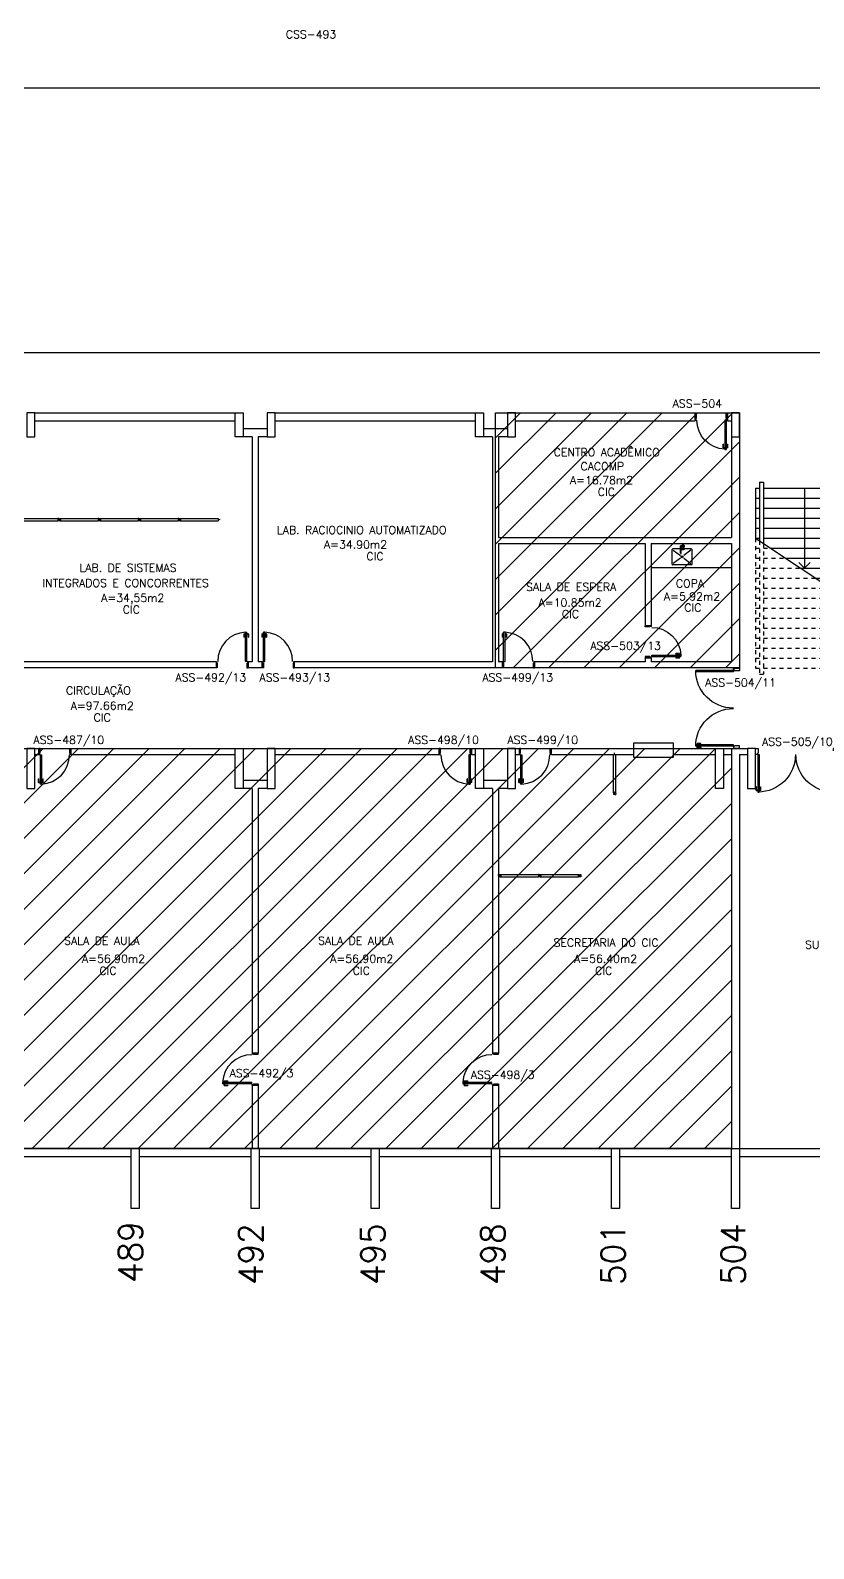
# Model space of a CAD drawing. Extents: x 0 to 244, y -71 to 76.
# Drawn here: x 18.46 to 38.02, y -65.75 to -27.8 of the extents above; entities that cross this region are included whole.
import ezdxf
from ezdxf.enums import TextEntityAlignment as Align

# ---------------------------------------------------------------- set-up
doc = ezdxf.new("R2010")
doc.units = 0
doc.header["$LTSCALE"] = 0.01
doc.header["$MEASUREMENT"] = 0
doc.header["$PDMODE"] = 98
doc.linetypes.add('HIDDEN2', pattern=[0.1875, 0.125, -0.0625])
doc.layers.get('0').update_dxf_attribs({"linetype": 'CONTINUOUS'})
doc.layers.get('DEFPOINTS').update_dxf_attribs({"linetype": 'CONTINUOUS'})
for name, color, linetype in [('ALV', 2, 'CONTINUOUS'), ('APSAN', 1, 'CONTINUOUS'), ('CENTRO_DE_CUSTO', 1, 'CONTINUOUS'), ('DIV', 2, 'CONTINUOUS'), ('ESC', 1, 'CONTINUOUS'), ('ESQ', 1, 'CONTINUOUS'), ('ESTR', 3, 'CONTINUOUS'), ('NOPILAR1', 2, 'CONTINUOUS'), ('PISO', 1, 'CONTINUOUS'), ('REFORMA', 1, 'CONTINUOUS'), ('TEXTO', 2, 'CONTINUOUS'), ('TEXTO-ENDEREÇO', 2, 'CONTINUOUS'), ('TXT-END-EXTERNO', 2, 'CONTINUOUS'), ('ÁREA', 2, 'CONTINUOUS')]:
    doc.layers.add(name, color=color, linetype=linetype)
doc.layers.get('0').freeze()
doc.styles.add('1', font='romans.shx')
doc.styles.add('NOPILAR', font='simplex.shx', dxfattribs={"height": 0.6})
doc.styles.add('UNB-100', font='simplex.shx', dxfattribs={"height": 0.2})
doc.styles.add('UNB-100-1', font='simplex.shx', dxfattribs={"height": 0.2})
doc.dimstyles.new('1-600', dxfattribs={"dimtxt": 1.1, "dimasz": 2.5, "dimexe": 2, "dimexo": 4, "dimgap": 0.2, "dimtad": 1, "dimdec": 0, "dimzin": 4, "dimdsep": 46, "dimlunit": 6, "dimtxsty": '1', "dimblk1": 'NONE', "dimblk2": 'NONE', "dimsah": 1, "dimcen": 0, "dimclrd": 2, "dimclre": 2, "dimclrt": 2, "dimadec": 0, "dimazin": 0, "dimtfac": 1, "dimtdec": 0, "dimtmove": 2, "dimatfit": 3, "dimldrblk": 'NONE', "dimfxl": 1, "dimtolj": 1, "dimtzin": 0, "dimarcsym": 0})

# ---------------------------------------------------------------- blocks, each defined once
blk = doc.blocks.new('PD80-SSN')
for p, q in [((-0.777, 0.01), (-0.777, -0.03)), ((-0.777, 0.01), (-0.687, 0.01)), ((-0.687, 0), (-0.687, 0.01)), ((-0.075, 0), (0.075, 0)), ((-0.075, 0), (-0.075, -0.02)), ((0.075, -0.03), (0.075, 0)), ((-0.817, -0.065), (-0.817, -0.03)), ((-0.085, -0.03), (-0.817, -0.03)), ((-0.085, -0.065), (-0.817, -0.065)), ((-0.777, -0.105), (-0.777, -0.065)), ((-0.777, -0.105), (-0.687, -0.105)), ((-0.767, 0), (-0.767, -0.03)), ((-0.767, 0), (-0.687, 0)), ((-0.767, -0.095), (-0.767, -0.065)), ((-0.767, -0.095), (-0.687, -0.095)), ((-0.687, -0.095), (-0.687, -0.105)), ((-0.085, -0.03), (-0.085, -0.065)), ((-0.075, -0.02), (-0.04, -0.02)), ((-0.04, -0.03), (-0.04, -0.02)), ((-0.04, -0.03), (0.075, -0.03)), ((-0.075, -0.781), (-0.04, -0.781)), ((-0.075, -0.801), (-0.075, -0.781)), ((-0.075, -0.801), (0.075, -0.801)), ((-0.075, -0.802), (0.075, -0.802)), ((-0.04, -0.771), (0.075, -0.771)), ((-0.04, -0.771), (-0.04, -0.781)), ((0.075, -0.771), (0.075, -0.801))]:
    blk.add_line(p, q)
blk.add_arc((-0.085, -0.03), 0.731, 182.6571, 270)
blk = doc.blocks.new('PILINT-SSN')
for points in [[(0.2, 0), (0.2, -0.6), (0, -0.6), (0, 0)], [(1, 0), (0.8, 0), (0.8, -0.6), (1, -0.6)], [(0, -8.39), (0.2, -8.39), (0.2, -9.39), (0, -9.39)], [(0.8, -8.39), (0.8, -9.39), (1, -9.39), (1, -8.39)]]:
    blk.add_lwpolyline(points, close=True)
blk = doc.blocks.new('PILAR-SSN')
blk.add_lwpolyline([(0.197, -72.467), (0.197, -73.967), (-0.003, -73.967), (-0.003, -72.467)], close=True)
blk = doc.blocks.new('PE80-SSN')
at = {"color": 2}
for p, q in [((0.075, 0), (-0.075, 0)), ((-0.075, -0.03), (-0.075, 0)), ((0.075, 0), (0.075, -0.02)), ((0.04, -0.03), (-0.075, -0.03)), ((0.075, -0.02), (0.04, -0.02)), ((0.04, -0.03), (0.04, -0.02)), ((0.085, -0.03), (0.817, -0.03)), ((0.085, -0.03), (0.085, -0.065)), ((0.085, -0.065), (0.817, -0.065)), ((0.817, -0.065), (0.817, -0.03))]:
    blk.add_line(p, q, dxfattribs=at)
at = {"color": 1}
for p, q in [((0.777, 0.01), (0.687, 0.01)), ((0.687, 0), (0.687, 0.01)), ((0.777, 0.01), (0.777, -0.03)), ((0.767, 0), (0.687, 0)), ((0.767, -0.095), (0.687, -0.095)), ((0.687, -0.095), (0.687, -0.105)), ((0.777, -0.105), (0.687, -0.105)), ((0.767, 0), (0.767, -0.03)), ((0.767, -0.095), (0.767, -0.065)), ((0.777, -0.105), (0.777, -0.065))]:
    blk.add_line(p, q, dxfattribs=at)
for p, q in [((0.04, -0.771), (-0.075, -0.771)), ((-0.075, -0.771), (-0.075, -0.801)), ((0.075, -0.801), (-0.075, -0.801)), ((0.075, -0.802), (-0.075, -0.802)), ((0.04, -0.771), (0.04, -0.781)), ((0.075, -0.781), (0.04, -0.781)), ((0.075, -0.801), (0.075, -0.781))]:
    blk.add_line(p, q)
blk.add_arc((0.085, -0.03), 0.731, 270, 357.3429, dxfattribs=at)
blk = doc.blocks.new('DIVMT-SSN')
for p, q in [((-0.03, 0.008), (-0.03, 0.03)), ((-0.006, 0.03), (-0.03, 0.03)), ((-0.03, 0.008), (-0.02, 0.008)), ((-0.02, -0.008), (-0.02, 0.008)), ((-0.006, 0.02), (-0.006, 0.03)), ((0.006, 0.02), (-0.006, 0.02)), ((-0.005, 0), (0.005, 0)), ((0.005, 0), (-0.005, 0)), ((0, 0.005), (0, -0.005)), ((0, -0.005), (0, 0.005)), ((0.006, 0.03), (0.03, 0.03)), ((0.006, 0.02), (0.006, 0.03)), ((0.03, 0.008), (0.02, 0.008)), ((0.02, -0.008), (0.02, 0.008)), ((0.03, 0.008), (0.03, 0.03)), ((-0.03, -0.008), (-0.03, -0.03)), ((-0.03, -0.008), (-0.02, -0.008)), ((-0.03, -0.03), (-0.03, -0.97)), ((-0.03, -0.03), (-0.009, -0.03)), ((0.03, -0.03), (-0.03, -0.03)), ((-0.03, -0.03), (-0.006, -0.03)), ((-0.009, -0.03), (-0.027, -0.03)), ((-0.006, -0.02), (-0.006, -0.03)), ((-0.006, -0.02), (0.006, -0.02)), ((-0.006, -0.02), (-0.006, -0.03)), ((0.006, -0.02), (-0.006, -0.02)), ((0.005, -0.03), (-0.005, -0.03)), ((0.006, -0.02), (0.006, -0.03)), ((0.006, -0.02), (0.006, -0.03)), ((0.03, -0.03), (0.006, -0.03)), ((0.03, -0.008), (0.02, -0.008)), ((0.03, -0.008), (0.03, -0.03)), ((0.03, -0.03), (0.03, -0.97)), ((0.03, -0.97), (-0.03, -0.97)), ((-0.006, -0.98), (-0.006, -0.97)), ((-0.006, -0.98), (0.006, -0.98)), ((0.006, -1.001), (-0.006, -1.001)), ((0.005, -0.97), (-0.005, -0.97)), ((0, -0.994), (0, -1.007)), ((0, -1.02), (0, -1.021)), ((0.006, -0.98), (0.006, -0.97))]:
    blk.add_line(p, q)
blk = doc.blocks.new('MTT-SSN')
for p, q in [((-0.0051, 0), (0.0051, 0)), ((0, -0.0051), (0, 0.0051))]:
    blk.add_line(p, q)
blk.add_lwpolyline([(-0.008, 0.03), (-0.008, 0.02), (0.008, 0.02), (0.008, 0.03), (0.03, 0.03), (0.03, 0.006), (0.0205, 0.006), (0.0205, -0.006), (0.03, -0.006), (0.03, -0.03), (0.008, -0.03), (0.008, -0.02), (-0.008, -0.02), (-0.008, -0.03), (-0.03, -0.03), (-0.03, -0.006), (-0.0185, -0.006), (-0.0185, 0.006), (-0.03, 0.006), (-0.03, 0.03)], close=True)
blk = doc.blocks.new('PTDP-SSN')
at = {"color": 2}
for p, q in [((0.055, 1.015), (0.09, 1.015)), ((0.055, 0.075), (0.055, 1.015)), ((0.09, 0.075), (0.09, 1.015)), ((1.91, 0.075), (1.91, 1.015)), ((1.945, 1.015), (1.91, 1.015)), ((1.945, 0.075), (1.945, 1.015)), ((0.05, 0.075), (0, 0.075)), ((0, 0.075), (0, -0.075)), ((0.05, 0.04), (0.05, 0.075)), ((0.06, 0.04), (0.05, 0.04)), ((0.055, 0.075), (0.09, 0.075)), ((0.06, -0.075), (0.06, 0.04)), ((1.945, 0.075), (1.91, 0.075)), ((1.94, -0.075), (1.94, 0.04)), ((1.94, 0.04), (1.95, 0.04)), ((1.95, 0.04), (1.95, 0.075)), ((1.95, 0.075), (2, 0.075)), ((2, 0.075), (2, -0.075)), ((0, -0.075), (0.06, -0.075)), ((2, -0.075), (1.94, -0.075))]:
    blk.add_line(p, q, dxfattribs=at)
at = {"color": 1}
for centre, start, end in [((0.055, 0.075), 0, 90), ((1.945, 0.075), 90, 180)]:
    blk.add_arc(centre, 0.94, start, end, dxfattribs=at)
blk = doc.blocks.new('ESCASS-SSN')
at = {"layer": 'ESC'}
for p, q in [((-2.66, -1.888), (-2.66, -4.249)), ((-0.6, -1.888), (-2.66, -1.888)), ((-0.6, -1.738), (-0.6, -3.271)), ((-0.5, -1.738), (-0.6, -1.738)), ((-0.5, -1.738), (-0.5, -3.204)), ((-0.4, -1.888), (-0.5, -1.888)), ((-0.4, -1.888), (-0.4, -3.138)), ((-0.6, -2.138), (-2.66, -2.138)), ((-0.4, -2.138), (-0.5, -2.138)), ((-0.6, -2.388), (-2.66, -2.388)), ((-0.6, -2.638), (-2.66, -2.638)), ((-0.4, -2.388), (-0.5, -2.388)), ((-0.4, -2.638), (-0.5, -2.638)), ((-0.6, -2.888), (-2.66, -2.888)), ((-0.4, -2.888), (-0.5, -2.888)), ((-0.4, -3.138), (-2.66, -4.638)), ((-0.6, -3.138), (-2.66, -3.138)), ((-0.777, -3.388), (-2.66, -3.388)), ((-0.4, -3.138), (-0.5, -3.138)), ((-1.153, -3.638), (-2.66, -3.638)), ((-1.53, -3.888), (-2.66, -3.888)), ((-1.907, -4.138), (-2.66, -4.138)), ((-2.283, -4.388), (-2.66, -4.388))]:
    blk.add_line(p, q, dxfattribs=at)
at = {"layer": 'ESC', "linetype": 'HIDDEN2'}
for p, q in [((-0.6, -3.388), (-0.777, -3.388)), ((-0.6, -3.271), (-0.6, -6.538)), ((-0.5, -3.204), (-0.5, -6.538)), ((-0.4, -3.388), (-0.5, -3.388)), ((-0.4, -3.138), (-0.4, -6.388)), ((-0.6, -3.638), (-1.153, -3.638)), ((-0.4, -3.638), (-0.5, -3.638)), ((-0.6, -4.138), (-1.907, -4.138)), ((-0.6, -3.888), (-1.53, -3.888)), ((-0.4, -3.888), (-0.5, -3.888)), ((-0.4, -4.138), (-0.5, -4.138)), ((-2.66, -4.268), (-2.66, -6.388)), ((-0.6, -4.388), (-2.283, -4.388)), ((-0.4, -4.388), (-0.5, -4.388)), ((-0.6, -4.638), (-2.66, -4.638)), ((-0.6, -4.888), (-2.66, -4.888)), ((-0.4, -4.638), (-0.5, -4.638)), ((-0.4, -4.888), (-0.5, -4.888)), ((-0.6, -5.138), (-2.66, -5.138)), ((-0.4, -5.138), (-0.5, -5.138)), ((-0.6, -5.388), (-2.66, -5.388)), ((-0.6, -5.638), (-2.66, -5.638)), ((-0.4, -5.388), (-0.5, -5.388)), ((-0.4, -5.638), (-0.5, -5.638)), ((-0.6, -5.888), (-2.66, -5.888)), ((-0.4, -5.888), (-0.5, -5.888)), ((-0.6, -6.138), (-2.66, -6.138)), ((-0.6, -6.388), (-2.66, -6.388)), ((-0.4, -6.138), (-0.5, -6.138)), ((-0.4, -6.388), (-0.5, -6.388)), ((-0.5, -6.538), (-0.6, -6.538))]:
    blk.add_line(p, q, dxfattribs=at)
blk = doc.blocks.new('ESCASSN-SSN')
at = {"layer": 'ALV', "xscale": -1}
blk.add_blockref('ESCASS-SSN', (0, 0), dxfattribs=at)
blk = doc.blocks.new('*D56')
at = {"color": 2, "linetype": 'ByBlock', "transparency": 16777216}
for p, q in [((22.318, 452.996), (22.318, 448.496)), ((28.318, 452.996), (28.318, 448.496)), ((28.318, 450.496), (22.318, 450.496))]:
    blk.add_line(p, q, dxfattribs=at)
at = {"layer": 'DEFPOINTS', "color": 0, "linetype": 'ByBlock', "transparency": 16777216}
for p in [(22.318, 456.996), (28.318, 456.996), (22.318, 450.496)]:
    blk.add_point(p, dxfattribs=at)
at = {"color": 2, "linetype": 'ByBlock', "transparency": 16777216, "insert": (25.318, 451.246), "char_height": 1.1, "attachment_point": 5, "style": '1'}
blk.add_mtext('\\A1;Fub', dxfattribs=at)
blk = doc.blocks.new('_NONE')
at = {"color": 0, "linetype": 'ByBlock'}
blk.add_circle((0, 0), 0.25, dxfattribs=at)
blk = doc.blocks.new('*D43')
at = {"color": 2, "linetype": 'ByBlock', "transparency": 16777216}
for p, q in [((-13.882, 452.996), (-13.882, 448.496)), ((22.318, 452.996), (22.318, 448.496)), ((22.318, 450.496), (-13.882, 450.496))]:
    blk.add_line(p, q, dxfattribs=at)
at = {"layer": 'DEFPOINTS', "color": 0, "linetype": 'ByBlock', "transparency": 16777216}
for p in [(-13.882, 456.996), (22.318, 456.996), (-13.882, 450.496)]:
    blk.add_point(p, dxfattribs=at)
at = {"color": 2, "linetype": 'ByBlock', "transparency": 16777216, "insert": (4.218, 451.429), "char_height": 1.1, "attachment_point": 5, "style": '1'}
blk.add_mtext('\\A1;Ciências da Computação', dxfattribs=at)
blk = doc.blocks.new('INOXA1-P')
for p, q in [((0.043, 0.008), (0.043, -0.022)), ((0.062, 0.04), (0.071, 0.04)), ((0.131, 0.048), (0.076, 0.043)), ((0.131, -0.002), (0.076, 0.003)), ((0.12, 0.23), (0.12, 0.047)), ((0.22, 0.25), (0.14, 0.25)), ((0.15, 0.22), (0.287, 0.043)), ((0.5, 0.25), (0.22, 0.25)), ((0.353, 0.043), (0.49, 0.22)), ((0.52, 0.23), (0.52, -0.23)), ((0.22, -0.027), (0.054, -0.027)), ((0.22, -0.037), (0.054, -0.037)), ((0.063, -0.003), (0.063, -0.021)), ((0.12, -0.001), (0.12, -0.027)), ((0.12, -0.037), (0.12, -0.23)), ((0.22, -0.25), (0.14, -0.25)), ((0.15, -0.22), (0.287, -0.043)), ((0.231, -0.027), (0.22, -0.027)), ((0.231, -0.037), (0.22, -0.037)), ((0.5, -0.25), (0.22, -0.25)), ((0.353, -0.043), (0.49, -0.22))]:
    blk.add_line(p, q)
blk.add_lwpolyline([(0.076, 0.003), (0.072, 0.004), (0.069, 0.009), (0.067, 0.015), (0.066, 0.023), (0.067, 0.031), (0.069, 0.037), (0.072, 0.042), (0.076, 0.043)])
blk.add_lwpolyline([(0.131, 0.048), (0.137, 0.046), (0.143, 0.041), (0.147, 0.033), (0.148, 0.023), (0.147, 0.013), (0.143, 0.006), (0.137, 0), (0.131, -0.002), (0.125, 0), (0.119, 0.006), (0.115, 0.013), (0.114, 0.023), (0.115, 0.033), (0.119, 0.041), (0.125, 0.046)], close=True)
for radius in [0.0266, 0.0163]:
    blk.add_circle((0.32, 0), radius)
for centre, radius, start, end in [((0.054, 0.023), 0.0349, 36.1705, 252.2568), ((0.054, 0.023), 0.0189, 62.7367, 235.7375), ((0.073, -0.003), 0.01, 102.8285, 180), ((0.054, 0.023), 0.0349, 285.5373, 323.9987), ((0.14, 0.23), 0.02, 90, 180), ((0.5, 0.23), 0.02, 360, 90), ((0.054, -0.032), 0.0145, 20.161, 339.839), ((0.054, -0.032), 0.005, 90.0037, 269.9963), ((0.14, -0.23), 0.02, 180, 270), ((0.231, -0.032), 0.00738, 222.6559, 137.3441), ((0.231, -0.032), 0.005, 269.9935, 90.0065), ((0.5, -0.23), 0.02, 270, 360)]:
    blk.add_arc(centre, radius, start, end)

msp = doc.modelspace()

# ---------------------------------------------------------------- hatches: boundary and pattern name
at = {"layer": 'REFORMA'}
h = msp.add_hatch(dxfattribs=at)
h.set_pattern_fill('ANSI31', color=256, scale=5, style=0)
h.paths.add_polyline_path([(30.072, -37.357), (36.165, -37.357), (36.165, -43.732), (30.072, -43.732)])
h = msp.add_hatch(dxfattribs=at)
h.set_pattern_fill('ANSI31', color=256, scale=5, style=0)
h.paths.add_polyline_path([(0.072, -45.747), (35.965, -45.747), (35.965, -55.747), (0.072, -55.747)])

# ---------------------------------------------------------------- linework, layer by layer
at = {"layer": 'ALV'}
for p, q in [((18.572, -37.357), (23.572, -37.357)), ((18.572, -37.557), (23.572, -37.557)), ((24.572, -37.357), (29.572, -37.357)), ((24.572, -37.557), (29.572, -37.557)), ((30.572, -37.357), (35.063, -37.356)), ((30.572, -37.557), (35.063, -37.556)), ((35.063, -37.356), (35.063, -37.556)), ((35.865, -37.356), (35.965, -37.356)), ((35.865, -37.356), (35.865, -37.556)), ((35.865, -37.556), (35.965, -37.556)), ((24.372, -37.757), (23.772, -37.757)), ((30.372, -37.757), (29.772, -37.757)), ((23.997, -37.957), (23.772, -37.957)), ((23.997, -37.957), (23.997, -43.582)), ((24.372, -37.957), (24.147, -37.957)), ((24.147, -37.957), (24.147, -43.582)), ((29.997, -37.957), (29.772, -37.957)), ((29.997, -37.957), (29.997, -43.582)), ((30.372, -37.957), (30.147, -37.957)), ((30.147, -37.957), (30.147, -40.471)), ((35.965, -37.956), (35.965, -40.471)), ((36.165, -37.956), (36.165, -43.732)), ((30.147, -40.471), (35.965, -40.471)), ((30.147, -40.621), (30.147, -43.582)), ((30.147, -40.621), (33.815, -40.621)), ((33.815, -40.621), (33.815, -42.68)), ((33.965, -40.621), (35.965, -40.621)), ((33.965, -40.621), (33.965, -42.68)), ((35.965, -40.621), (35.965, -43.582)), ((33.965, -41.221), (35.965, -41.221)), ((33.815, -42.68), (33.965, -42.68)), ((23.096, -43.582), (18.147, -43.582)), ((23.096, -43.582), (23.096, -43.732)), ((23.997, -43.582), (23.897, -43.582)), ((23.897, -43.582), (23.897, -43.732)), ((24.247, -43.582), (24.147, -43.582)), ((24.247, -43.732), (24.247, -43.582)), ((29.997, -43.582), (25.049, -43.582)), ((25.049, -43.732), (25.049, -43.582)), ((30.247, -43.582), (30.147, -43.582)), ((30.247, -43.732), (30.247, -43.582)), ((33.815, -43.582), (31.049, -43.582)), ((31.049, -43.732), (31.049, -43.582)), ((33.815, -43.482), (33.815, -43.582)), ((33.815, -43.482), (33.965, -43.482)), ((33.965, -43.482), (33.965, -43.582)), ((35.965, -43.582), (33.965, -43.582)), ((23.096, -43.732), (17.997, -43.732)), ((24.247, -43.732), (23.897, -43.732)), ((30.247, -43.732), (25.049, -43.732)), ((36.165, -43.732), (31.049, -43.732)), ((18.572, -45.747), (18.672, -45.747)), ((18.572, -45.897), (18.672, -45.897)), ((18.672, -45.897), (18.672, -45.747)), ((19.474, -45.747), (23.572, -45.747)), ((19.474, -45.897), (19.474, -45.747)), ((19.474, -45.897), (23.572, -45.897)), ((24.572, -45.747), (28.671, -45.747)), ((24.572, -45.897), (28.671, -45.897)), ((28.671, -45.747), (28.671, -45.897)), ((29.472, -45.747), (29.472, -45.897)), ((29.472, -45.747), (29.572, -45.747)), ((29.472, -45.897), (29.572, -45.897)), ((30.572, -45.747), (30.671, -45.747)), ((30.572, -45.897), (30.671, -45.897)), ((30.671, -45.897), (30.671, -45.747)), ((31.473, -45.747), (33.523, -45.747)), ((31.473, -45.897), (31.473, -45.747)), ((31.473, -45.897), (33.523, -45.897)), ((34.523, -45.747), (35.572, -45.747)), ((34.523, -45.897), (35.572, -45.897)), ((35.772, -45.747), (36.372, -45.747)), ((35.772, -45.897), (35.965, -45.897)), ((35.965, -45.897), (35.965, -55.767)), ((36.165, -45.897), (36.165, -55.767)), ((36.165, -45.897), (36.372, -45.897)), ((24.372, -46.547), (23.772, -46.547)), ((30.372, -46.547), (29.772, -46.547)), ((23.997, -46.747), (23.772, -46.747)), ((23.997, -46.747), (23.997, -53.362)), ((24.147, -46.747), (24.147, -53.362)), ((24.372, -46.747), (24.147, -46.747)), ((29.997, -46.747), (29.772, -46.747)), ((29.997, -46.747), (29.997, -53.362)), ((30.147, -46.747), (30.147, -53.362)), ((30.372, -46.747), (30.147, -46.747)), ((24.147, -53.362), (23.997, -53.362)), ((30.147, -53.362), (29.997, -53.362)), ((24.147, -54.163), (23.997, -54.163)), ((23.997, -54.163), (23.997, -55.747)), ((24.147, -54.163), (24.147, -55.747)), ((30.147, -54.163), (29.997, -54.163)), ((29.997, -54.163), (29.997, -55.747)), ((30.147, -54.163), (30.147, -55.747)), ((18.172, -55.747), (20.972, -55.747)), ((21.172, -55.747), (23.972, -55.747)), ((24.172, -55.747), (26.972, -55.747)), ((27.172, -55.747), (29.972, -55.747)), ((30.172, -55.747), (32.972, -55.747)), ((33.172, -55.747), (35.972, -55.747)), ((36.172, -55.747), (38.972, -55.747)), ((18.172, -55.947), (20.972, -55.947)), ((21.172, -55.947), (23.972, -55.947)), ((24.172, -55.947), (26.972, -55.947)), ((27.172, -55.947), (29.972, -55.947)), ((30.172, -55.947), (32.972, -55.947)), ((33.172, -55.947), (35.972, -55.947)), ((36.172, -55.947), (38.972, -55.947))]:
    msp.add_line(p, q, dxfattribs=at)
msp.add_lwpolyline([(33.523, -45.969), (34.523, -45.969), (34.523, -45.619), (33.523, -45.619)], close=True, dxfattribs=at)
at = {"layer": 'ESC'}
for p, q in [((37.795, -39.245), (37.795, -41.245)), ((37.795, -41.245), (37.652, -41.102)), ((37.795, -41.245), (37.937, -41.102))]:
    msp.add_line(p, q, dxfattribs=at)
at = {"layer": 'ESQ'}
for p, q in [((35.114, -45.613), (35.114, -45.653)), ((35.114, -45.613), (35.204, -45.613)), ((35.114, -45.728), (35.114, -45.688)), ((35.114, -45.728), (35.204, -45.728)), ((35.124, -45.623), (35.124, -45.653)), ((35.124, -45.623), (35.204, -45.623)), ((35.124, -45.718), (35.124, -45.688)), ((35.124, -45.718), (35.204, -45.718)), ((35.204, -45.623), (35.204, -45.613)), ((35.204, -45.718), (35.204, -45.728)), ((36.597, -46.707), (36.587, -46.707)), ((36.587, -46.797), (36.587, -46.707)), ((36.587, -46.797), (36.627, -46.797)), ((36.597, -46.787), (36.597, -46.707)), ((36.597, -46.787), (36.627, -46.787)), ((36.692, -46.787), (36.662, -46.787)), ((36.702, -46.797), (36.662, -46.797)), ((36.692, -46.707), (36.702, -46.707)), ((36.692, -46.787), (36.692, -46.707)), ((36.702, -46.797), (36.702, -46.707))]:
    msp.add_line(p, q, dxfattribs=at)
at = {"layer": 'ESTR'}
for points in [[(36.165, -37.356), (35.965, -37.356), (35.965, -37.956), (36.165, -37.956)], [(35.572, -45.747), (35.772, -45.747), (35.772, -46.747), (35.572, -46.747)], [(36.372, -45.747), (36.372, -46.747), (36.572, -46.747), (36.572, -45.747)]]:
    msp.add_lwpolyline(points, close=True, dxfattribs=at)
at = {"layer": 'PISO'}
for p, q in [((228.172, -29.242), (-0.045, -29.242)), ((228.172, -35.857), (-0.045, -35.857))]:
    msp.add_line(p, q, dxfattribs=at)
at = {"layer": 'REFORMA'}
for points in [[(30.072, -37.357), (36.165, -37.357), (36.165, -43.732), (30.072, -43.732)], [(0.072, -45.747), (35.965, -45.747), (35.965, -55.747), (0.072, -55.747)]]:
    msp.add_lwpolyline(points, close=True, dxfattribs=at)

# ---------------------------------------------------------------- block references
at = {"layer": 'ALV', "xscale": -1, "rotation": 270}
msp.add_blockref('PD80-SSN', (35.865, -37.456), dxfattribs=at)
at = {"layer": 'ALV'}
msp.add_blockref('ESCASSN-SSN', (36.165, -37.356), dxfattribs=at)
at = {"layer": 'APSAN', "rotation": 270}
msp.add_blockref('INOXA1-P', (34.735, -40.639), dxfattribs=at)
at = {"layer": 'DIV'}
for p, rotation in [((18.177, -40.027), 90), ((19.177, -40.027), 90), ((20.177, -40.027), 90), ((21.177, -40.027), 90), ((22.177, -40.027), 90), ((33.049, -46.867), 180.0000000000065), ((30.177, -48.927), 90), ((31.177, -48.927), 90)]:
    msp.add_blockref('DIVMT-SSN', p, dxfattribs=dict(at, rotation=rotation))
msp.add_blockref('MTT-SSN', (32.177, -48.927), dxfattribs=at)
at = {"layer": 'ESQ'}
for name, p, rotation in [('PD80-SSN', (23.897, -43.657), 270), ('PE80-SSN', (24.247, -43.657), 90), ('PE80-SSN', (30.247, -43.657), 90), ('PD80-SSN', (18.672, -45.822), 90), ('PE80-SSN', (29.472, -45.822), 270), ('PD80-SSN', (30.671, -45.822), 90), ('PE80-SSN', (24.072, -54.163), 180), ('PE80-SSN', (30.072, -54.163), 180)]:
    msp.add_blockref(name, p, dxfattribs=dict(at, rotation=rotation))
at = {"layer": 'ESQ', "xscale": -1}
for name, p, rotation in [('PE80-SSN', (33.89, -43.482), 180), ('PTDP-SSN', (36.09, -43.744), 90), ('PTDP-SSN', (36.572, -45.822), 180)]:
    msp.add_blockref(name, p, dxfattribs=dict(at, rotation=rotation))
at = {"layer": 'ESTR'}
for name, p in [('PILAR-SSN', (20.975, 16.72)), ('PILAR-SSN', (23.975, 16.72)), ('PILAR-SSN', (26.975, 16.72)), ('PILAR-SSN', (29.975, 16.72)), ('PILAR-SSN', (32.975, 16.72)), ('PILAR-SSN', (35.975, 16.72)), ('PILINT-SSN', (17.572, -37.357)), ('PILINT-SSN', (23.572, -37.357)), ('PILINT-SSN', (29.572, -37.357))]:
    msp.add_blockref(name, p, dxfattribs=at)

# ---------------------------------------------------------------- texts
at = {"layer": 'CENTRO_DE_CUSTO', "linetype": 'Continuous', "style": 'UNB-100'}
for p in [(32.629, -39.436), (26.852, -41.045), (20.764, -42.377), (31.734, -42.488), (34.79, -42.328), (20.037, -45.074), (20.181, -51.404), (26.508, -51.404), (32.563, -51.404)]:
    msp.add_text('CIC', height=0.2, rotation=0.0348, dxfattribs=at).set_placement(p)
at = {"layer": 'NOPILAR1', "style": 'NOPILAR'}
for s, p in [('489', (21.26, -59.108)), ('504', (36.31, -59.158)), ('492', (24.26, -59.158)), ('495', (27.31, -59.158)), ('498', (30.31, -59.158)), ('501', (33.31, -59.158))]:
    msp.add_text(s, height=0.6, rotation=90, dxfattribs=at).set_placement(p)
at = {"layer": 'TEXTO', "linetype": 'Continuous', "style": 'UNB-100'}
for s, p in [('CENTRO ACADÊMICO', (31.528, -38.446)), ('CACOMP', (32.199, -38.796)), ('LAB. RACIOCINIO AUTOMATIZADO', (24.616, -40.388)), ('LAB. DE SISTEMAS', (19.683, -41.332)), ('INTEGRADOS E CONCORRENTES', (18.757, -41.713)), ('SALA DE ESPERA', (30.838, -41.811)), ('COPA', (34.581, -41.724)), ('CIRCULAÇÃO', (19.346, -44.399)), ('SALA DE AULA', (19.301, -50.652)), ('SALA DE AULA', (25.643, -50.652)), ('SECRETARIA DO CIC', (31.524, -50.701)), ('SUBESTAÇÃO', (37.806, -50.752))]:
    msp.add_text(s, height=0.2, dxfattribs=at).set_placement(p)
at = {"layer": 'TEXTO-ENDEREÇO', "style": 'UNB-100-1'}
for s, p in [('CSS-493', (24.838, -28)), ('ASS-504', (34.498, -37.228)), ('ASS-503/13', (32.443, -43.282)), ('ASS-492/13', (22.081, -44.073)), ('ASS-493/13', (24.179, -44.073)), ('ASS-499/13', (29.746, -44.073)), ('ASS-504/11', (35.312, -44.202)), ('ASS-487/10', (18.534, -45.635)), ('ASS-498/10', (27.893, -45.635)), ('ASS-499/10', (30.372, -45.635)), ('ASS-505/10', (36.731, -45.679)), ('ASS-492/3', (23.434, -53.963)), ('ASS-498/3', (29.459, -54.004))]:
    msp.add_text(s, height=0.2, dxfattribs=at).set_placement(p)
at = {"layer": 'ÁREA', "style": 'UNB-100'}
for s, p in [('A=16.78m2', (32.722, -39.143)), ('A=34.90m2', (26.578, -40.751)), ('A=34,55m2', (21.014, -42.084)), ('A=10.85m2', (31.938, -42.202)), ('A=5.92m2', (34.983, -42.046)), ('A=97.66m2', (20.252, -44.779)), ('A=56.90m2', (20.533, -51.103)), ('A=56.90m2', (26.734, -51.103)), ('A=56.40m2', (32.824, -51.103))]:
    msp.add_text(s, height=0.2, dxfattribs=at).set_placement(p, align=Align.CENTER)

# ---------------------------------------------------------------- dimensions: what is measured, and where the dimension line sits
at = {"layer": 'TXT-END-EXTERNO'}
dim = msp.add_linear_dim(base=(-0.028, -63.747), p1=(36.172, -57.247), p2=(-0.028, -57.247), text='Ciências da Computação', dimstyle='1-600', dxfattribs=at)
dim.commit()
dim.dimension.update_dxf_attribs({"geometry": '*D43', "text_midpoint": (18.072, -62.814), "insert": (13.854, -514.243)})
dim = msp.add_aligned_dim(p1=(42.172, -57.247), p2=(36.172, -57.247), distance=6.5, text='Fub', dimstyle='1-600', dxfattribs=at)
dim.commit()
dim.dimension.update_dxf_attribs({"geometry": '*D56', "text_midpoint": (39.172, -62.997), "insert": (13.854, -514.243)})

doc.saveas('drawing.dxf')
